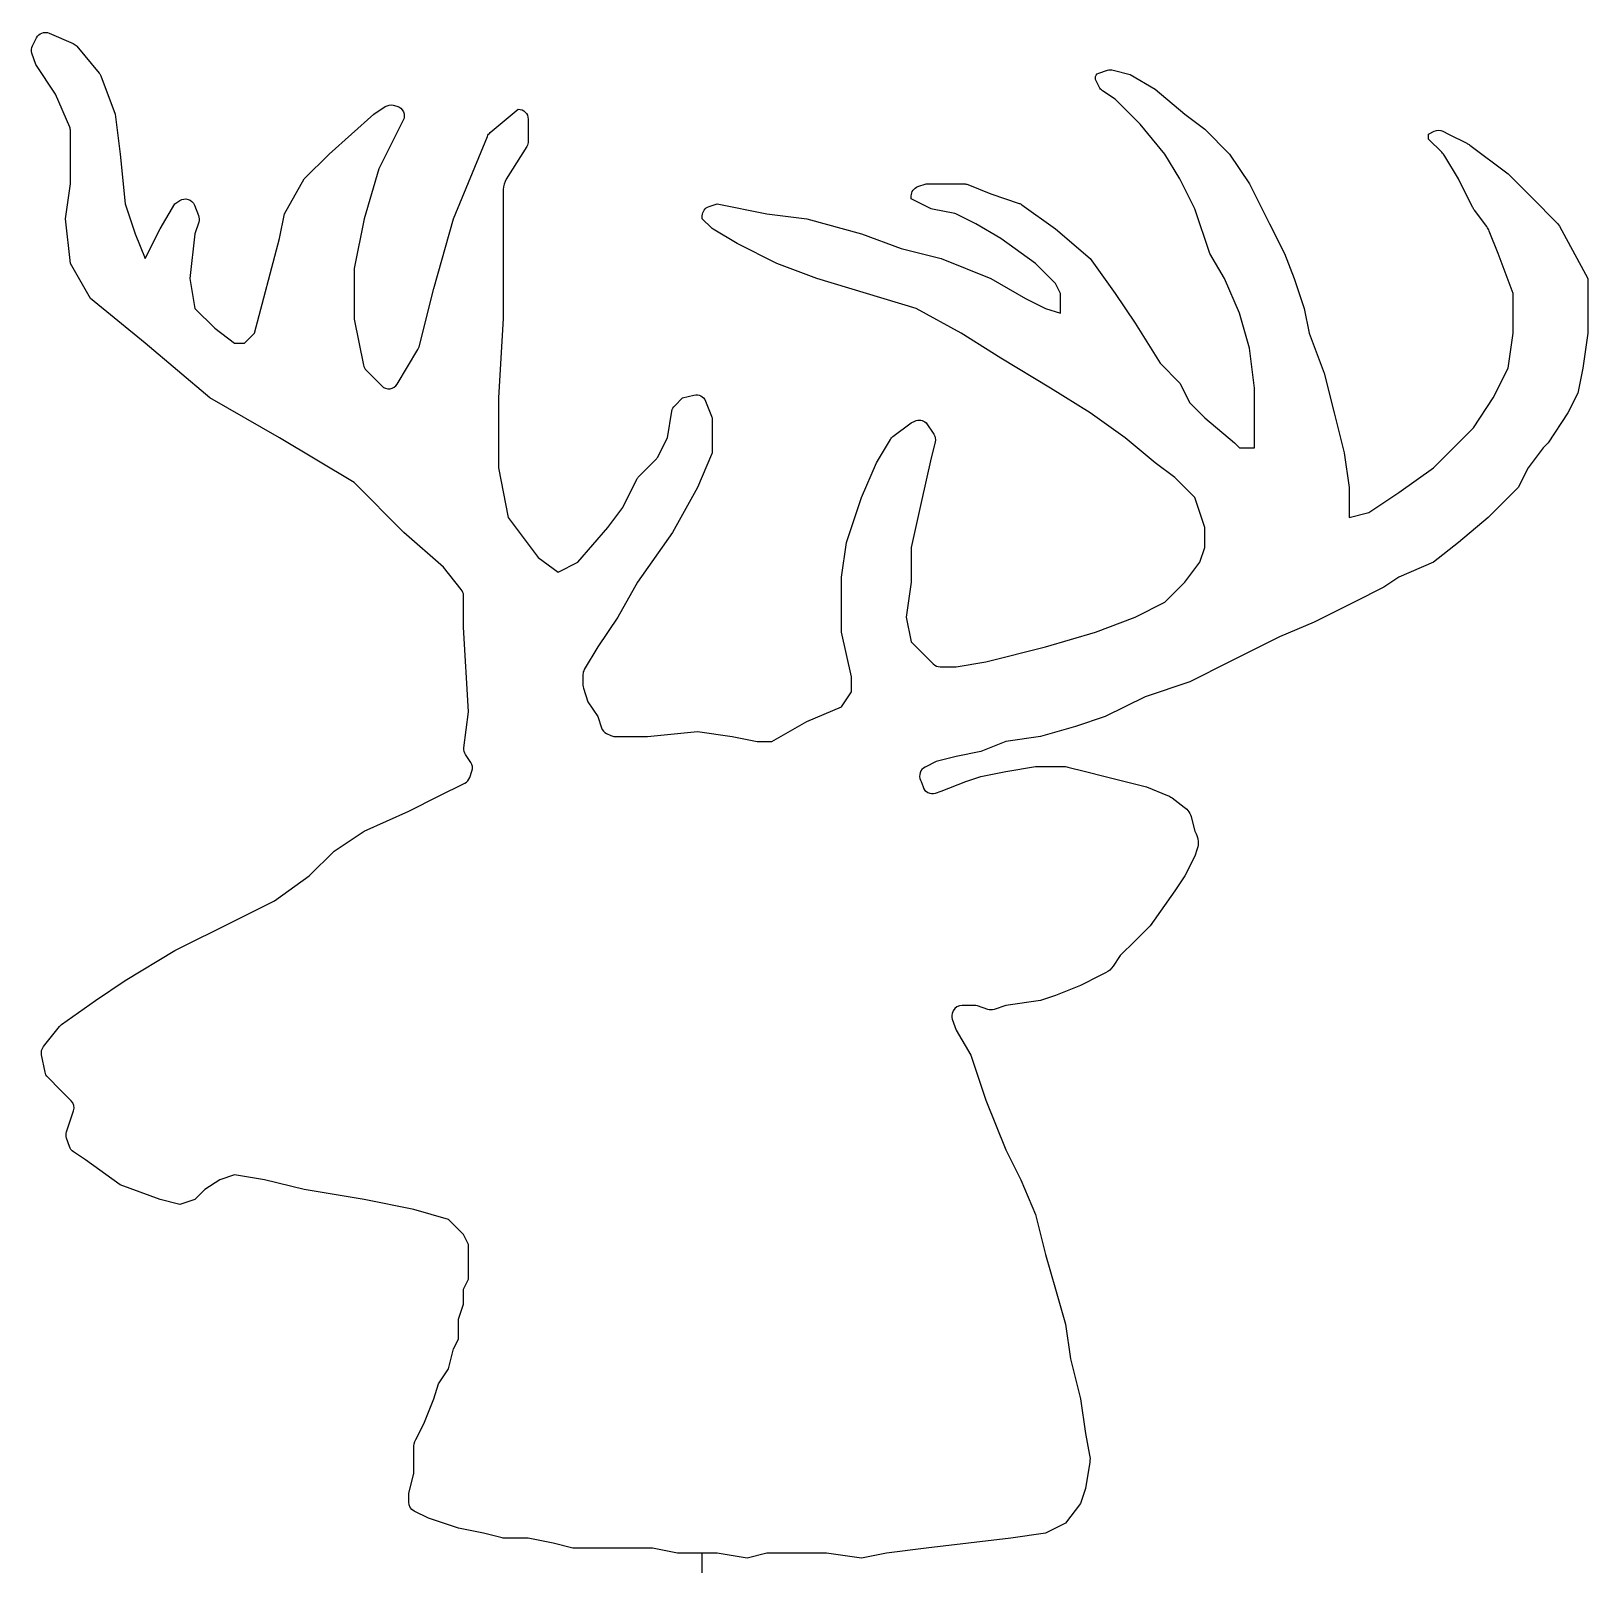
# Model space of a CAD drawing. Extents: x 0 to 17.8, y 0 to 17.6.
import ezdxf

# ---------------------------------------------------------------- set-up
doc = ezdxf.new("R2010")
doc.units = 0
doc.layers.add('CK_LEVEL_1', color=7, linetype='CONTINUOUS')

msp = doc.modelspace()

# ---------------------------------------------------------------- linework, layer by layer
at = {"layer": 'CK_LEVEL_1', "color": 2, "linetype": 'CONTINUOUS'}
for p, q in [((0.012098, 17.41275), (0.057098, 17.50275)), ((0.201998, 17.555851), (0.476948, 17.43795)), ((0.518798, 17.406898), (0.773048, 17.101799)), ((0.048098, 17.20035), (0.005798, 17.326349)), ((0.274898, 16.859701), (0.048098, 17.200352)), ((0.792398, 17.068951), (0.955748, 16.63245)), ((12.134645, 17.0298), (12.134645, 17.046)), ((12.172895, 17.099548), (12.273696, 17.133299)), ((12.336698, 17.13555), (12.531546, 17.0865)), ((12.531546, 17.0865), (12.815496, 16.916401)), ((12.177847, 16.942951), (12.134646, 17.0298)), ((12.361446, 16.802999), (12.216095, 16.899752)), ((12.815496, 16.916401), (13.155697, 16.63245)), ((0.435998, 16.4835), (0.274898, 16.859701)), ((3.906398, 16.63245), (4.035548, 16.718401)), ((4.125098, 16.73415), (4.167848, 16.723351)), ((12.645397, 16.519049), (12.361446, 16.802999)), ((0.955748, 16.63245), (1.012448, 16.1784)), ((3.395647, 16.1784), (3.906397, 16.63245)), ((4.240748, 16.563601), (3.963098, 16.007851)), ((5.232998, 16.423201), (5.552049, 16.68915)), ((5.665448, 16.576651), (5.665448, 16.324202)), ((12.928898, 16.1784), (12.645398, 16.519049)), ((13.155697, 16.63245), (13.382946, 16.462349)), ((0.444998, 15.837751), (0.444998, 16.43895)), ((4.814497, 15.440399), (5.201048, 16.379549)), ((13.382947, 16.462349), (13.666447, 16.1784)), ((16.086544, 16.1982), (15.936245, 16.348499)), ((15.936247, 16.405199), (15.999697, 16.437149)), ((15.936247, 16.348499), (15.936247, 16.405201)), ((16.100046, 16.437149), (16.163498, 16.405199)), ((16.163498, 16.405199), (16.372295, 16.300798)), ((1.012448, 16.1784), (1.069148, 15.6105)), ((3.112148, 15.894451), (3.395648, 16.1784)), ((5.648798, 16.264799), (5.416149, 15.8931)), ((13.098997, 15.894451), (12.928898, 16.1784)), ((13.666447, 16.1784), (13.893696, 15.837751)), ((16.406498, 16.27965), (16.844349, 15.95115)), ((3.963098, 16.007851), (3.792998, 15.4404)), ((16.276897, 15.894451), (16.120749, 16.154551)), ((0.388298, 15.440399), (0.444998, 15.83775)), ((2.885348, 15.497101), (3.112148, 15.894451)), ((10.111897, 15.8067), (10.205047, 15.83775)), ((10.205046, 15.837751), (10.637496, 15.837751)), ((10.679346, 15.829649), (10.942597, 15.723899)), ((13.269098, 15.553801), (13.098997, 15.894451)), ((13.893696, 15.837751), (14.120496, 15.3837)), ((16.437998, 15.5718), (16.276897, 15.894451)), ((16.844349, 15.951151), (17.12785, 15.667202)), ((1.636598, 15.6105), (1.691048, 15.646951)), ((5.381948, 15.773399), (5.381948, 15.383699)), ((10.034946, 15.6672), (10.034946, 15.70005)), ((10.248697, 15.560551), (10.034947, 15.667201)), ((10.942598, 15.7239), (11.267047, 15.6159)), ((17.127846, 15.6672), (17.388845, 15.406651)), ((1.069148, 15.6105), (1.182998, 15.26985)), ((1.466498, 15.326551), (1.636598, 15.6105)), ((1.858448, 15.595201), (1.905248, 15.478651)), ((2.828198, 15.213148), (2.885348, 15.4971)), ((7.651748, 15.440399), (7.651748, 15.472799)), ((7.728698, 15.579453), (7.821848, 15.610502)), ((7.821848, 15.6105), (8.389297, 15.497101)), ((8.389297, 15.497101), (8.843348, 15.4404)), ((10.530847, 15.50025), (10.277046, 15.55065)), ((10.772497, 15.383699), (10.559197, 15.490351)), ((11.297197, 15.600601), (11.680597, 15.326551)), ((13.439647, 15.043049), (13.269098, 15.5538)), ((16.599546, 15.350401), (16.459146, 15.537601)), ((0.444998, 14.929201), (0.388298, 15.440401)), ((1.296398, 14.986349), (1.466498, 15.32655)), ((1.907498, 15.401701), (1.863848, 15.26985)), ((3.792998, 15.440399), (3.679598, 14.872499)), ((4.587698, 14.64525), (4.814498, 15.4404)), ((5.381948, 15.383699), (5.381948, 14.304599)), ((7.755249, 15.336451), (7.651749, 15.4404)), ((8.048648, 15.156448), (7.776848, 15.319799)), ((8.843348, 15.440399), (9.467498, 15.26985)), ((11.056447, 15.213148), (10.772496, 15.383699)), ((11.680596, 15.326551), (12.077496, 14.986351)), ((14.120497, 15.383699), (14.290597, 15.043049)), ((16.730946, 15.043049), (16.628345, 15.299099)), ((17.427097, 15.355801), (17.752447, 14.7591)), ((1.182998, 15.26985), (1.296398, 14.98635)), ((1.863848, 15.26985), (1.806698, 14.7591)), ((2.544698, 14.134499), (2.828197, 15.213149)), ((8.502697, 14.929201), (8.048647, 15.15645)), ((9.467497, 15.26985), (9.921545, 15.099751)), ((9.921546, 15.099751), (10.375147, 14.98635)), ((11.453346, 14.929201), (11.056447, 15.21315)), ((0.672248, 14.531851), (0.444998, 14.929199)), ((8.956748, 14.759102), (8.502698, 14.929201)), ((10.375146, 14.986349), (10.942597, 14.7591)), ((11.680596, 14.7024), (11.453345, 14.9292)), ((12.077497, 14.986349), (12.361447, 14.58855)), ((13.609747, 14.759102), (13.439647, 15.043051)), ((14.290596, 15.043049), (14.403996, 14.7591)), ((16.901047, 14.588551), (16.730946, 15.04305)), ((1.806698, 14.759102), (1.863848, 14.418451)), ((3.679598, 14.872501), (3.679598, 14.315851)), ((9.524197, 14.588551), (8.956747, 14.7591)), ((10.942598, 14.759102), (11.339947, 14.531853)), ((13.779847, 14.36175), (13.609747, 14.759101)), ((14.403996, 14.759102), (14.517847, 14.418451)), ((17.752445, 14.759102), (17.752445, 14.418451)), ((4.421198, 13.9806), (4.587698, 14.64525)), ((10.091646, 14.418451), (9.524196, 14.588552)), ((11.737295, 14.588551), (11.680596, 14.702399)), ((11.737295, 14.475151), (11.737295, 14.588552)), ((12.361446, 14.588551), (12.588246, 14.247899)), ((16.901047, 14.134499), (16.901047, 14.588551)), ((1.296398, 14.021101), (0.672248, 14.531852)), ((1.863848, 14.418451), (2.090648, 14.1912)), ((10.602398, 14.134499), (10.091647, 14.41845)), ((11.339947, 14.531851), (11.567196, 14.41845)), ((11.567196, 14.418451), (11.737295, 14.361751)), ((11.737295, 14.36175), (11.737295, 14.47515)), ((14.517849, 14.418451), (14.574549, 14.1345)), ((17.752445, 14.418451), (17.752445, 14.1345)), ((3.681848, 14.293798), (3.786248, 13.769999)), ((5.381948, 14.3046), (5.325248, 13.396501)), ((12.588247, 14.2479), (12.872196, 13.793852)), ((13.893696, 13.963949), (13.779847, 14.361749)), ((2.090647, 14.1912), (2.317448, 14.021101)), ((2.431298, 14.021101), (2.544698, 14.1345)), ((11.056447, 13.85055), (10.602397, 14.134499)), ((14.574549, 14.134499), (14.744648, 13.68045)), ((16.844349, 13.73715), (16.901049, 14.134499)), ((17.752445, 14.134499), (17.695295, 13.73715)), ((2.033948, 13.3965), (1.296398, 14.0211)), ((2.317448, 14.021101), (2.431298, 14.021101)), ((4.172348, 13.555801), (4.408598, 13.950001)), ((11.623897, 13.509901), (11.056446, 13.85055)), ((13.950397, 13.509901), (13.893697, 13.963951)), ((3.817298, 13.712399), (3.995948, 13.53375)), ((12.872196, 13.79385), (13.098996, 13.566599)), ((14.744648, 13.68045), (14.8585, 13.225951)), ((16.673794, 13.3965), (16.844345, 13.73715)), ((17.695297, 13.73715), (17.638597, 13.453201)), ((12.077497, 13.22595), (11.623898, 13.509899)), ((13.098997, 13.566601), (13.212399, 13.339801)), ((13.950397, 13.055851), (13.950397, 13.509901)), ((2.828198, 12.941999), (2.033948, 13.3965)), ((5.325248, 13.3965), (5.325248, 12.60135)), ((7.336749, 13.3083), (7.424948, 13.3965)), ((7.424948, 13.3965), (7.556348, 13.42935)), ((7.688199, 13.361851), (7.757049, 13.18905)), ((13.212399, 13.3398), (13.382947, 13.169251)), ((16.446995, 13.055851), (16.673794, 13.3965)), ((17.638597, 13.453201), (17.525196, 13.225952)), ((7.254398, 12.941999), (7.305248, 13.247101)), ((7.765148, 13.14765), (7.765148, 12.79485)), ((12.474848, 12.941999), (12.077497, 13.225951)), ((13.382947, 13.16925), (13.723146, 12.885299)), ((14.858497, 13.22595), (14.971445, 12.771898)), ((17.525196, 13.22595), (17.298397, 12.885299)), ((9.825696, 12.9555), (10.034946, 13.112551)), ((10.034946, 13.112551), (10.075897, 13.1328)), ((10.205046, 13.112551), (10.291446, 12.9834)), ((13.950397, 12.8286), (13.950397, 13.055851)), ((15.992947, 12.601351), (16.446997, 13.055851)), ((3.679598, 12.431252), (2.828198, 12.941999)), ((7.149098, 12.731401), (7.254398, 12.942001)), ((9.637597, 12.658499), (9.796446, 12.923099)), ((10.306747, 12.8943), (10.261747, 12.7152)), ((12.815496, 12.658499), (12.474848, 12.941998)), ((13.723146, 12.8853), (13.779847, 12.8286)), ((13.779847, 12.8286), (13.950397, 12.8286)), ((17.241245, 12.8286), (17.071144, 12.601351)), ((17.298397, 12.8853), (17.241247, 12.8286)), ((6.926798, 12.500998), (7.127947, 12.702149)), ((7.756149, 12.75075), (7.595049, 12.37455)), ((9.467497, 12.2607), (9.637597, 12.6585)), ((10.261746, 12.7152), (10.148346, 12.204)), ((13.042295, 12.487951), (12.815496, 12.6585)), ((14.971447, 12.771898), (15.028597, 12.37455)), ((4.247048, 11.86335), (3.679598, 12.431251)), ((5.325248, 12.601351), (5.438648, 12.033899)), ((6.743648, 12.147299), (6.905648, 12.471749)), ((13.269098, 12.2607), (13.042296, 12.487951)), ((15.596046, 12.317852), (15.992946, 12.601352)), ((17.071148, 12.601351), (16.957748, 12.374551)), ((7.595048, 12.374552), (7.311098, 11.863352)), ((9.297398, 11.749949), (9.467497, 12.260699)), ((13.326247, 12.090599), (13.269098, 12.260699)), ((15.028596, 12.374552), (15.028596, 12.0339)), ((15.255398, 12.090599), (15.596048, 12.31785)), ((16.957748, 12.374552), (16.617098, 12.0339)), ((6.573548, 11.92005), (6.743648, 12.147299)), ((10.148346, 12.204), (10.034946, 11.69325)), ((13.382947, 11.92005), (13.326247, 12.090599)), ((15.028596, 12.033899), (15.255396, 12.0906)), ((5.438649, 12.033899), (5.779298, 11.5794)), ((6.232898, 11.522699), (6.573548, 11.92005)), ((13.382947, 11.69325), (13.382947, 11.92005)), ((16.617096, 12.033899), (16.276896, 11.74995)), ((4.701098, 11.466), (4.247048, 11.863351)), ((7.311099, 11.86335), (6.914198, 11.295899)), ((9.240248, 11.3526), (9.297398, 11.749949)), ((16.276897, 11.749949), (15.992947, 11.522699)), ((5.779298, 11.579399), (6.006098, 11.4093)), ((10.034946, 11.69325), (10.034946, 11.295899)), ((13.326247, 11.522699), (13.382947, 11.693249)), ((4.903149, 11.2131), (4.701098, 11.466)), ((6.006098, 11.4093), (6.232897, 11.522699)), ((13.155697, 11.2959), (13.326246, 11.5227)), ((15.992947, 11.522699), (15.596047, 11.3526)), ((6.914198, 11.2959), (6.686947, 10.898552)), ((9.240248, 11.125351), (9.240248, 11.3526)), ((10.034946, 11.2959), (9.978247, 10.898552)), ((12.928898, 11.068651), (13.155698, 11.2959)), ((15.425497, 11.239201), (15.085297, 11.068651)), ((15.596046, 11.3526), (15.425497, 11.2392)), ((4.927898, 10.784699), (4.927898, 11.1429)), ((9.240248, 10.727999), (9.240248, 11.125351)), ((12.588247, 10.898552), (12.928898, 11.068651)), ((15.085296, 11.068651), (14.631246, 10.841402)), ((6.686947, 10.898552), (6.460148, 10.5579)), ((9.978247, 10.898552), (10.034946, 10.6146)), ((12.134645, 10.727999), (12.588246, 10.898551)), ((14.631248, 10.841401), (14.233898, 10.6713)), ((4.984599, 9.81945), (4.927898, 10.7847)), ((9.354097, 10.217251), (9.240248, 10.727999)), ((11.567196, 10.557899), (12.134645, 10.727999)), ((14.233896, 10.671299), (13.666446, 10.38735)), ((6.460148, 10.557899), (6.305798, 10.30005)), ((10.034946, 10.614599), (10.148346, 10.500751)), ((10.148346, 10.50075), (10.285597, 10.363499)), ((10.885899, 10.38735), (11.567197, 10.557899)), ((10.365248, 10.33065), (10.545697, 10.33065)), ((10.545697, 10.33065), (10.885899, 10.38735)), ((13.666447, 10.38735), (13.212399, 10.16055)), ((6.290049, 10.2429), (6.290049, 10.121851)), ((9.354097, 10.0467), (9.354097, 10.217251)), ((13.212399, 10.160549), (12.702098, 9.99)), ((6.295898, 10.085851), (6.346748, 9.933301)), ((9.240248, 9.8766), (9.354097, 10.046701)), ((12.702097, 9.99), (12.248047, 9.762751)), ((4.933299, 9.407249), (4.984599, 9.819449)), ((6.346748, 9.9333), (6.460148, 9.762751)), ((8.843348, 9.70605), (9.240248, 9.8766)), ((6.460148, 9.762751), (6.501998, 9.63675)), ((7.027598, 9.535951), (7.595049, 9.592649)), ((7.595048, 9.592649), (7.992397, 9.53595)), ((8.445997, 9.4788), (8.843348, 9.706049)), ((11.907397, 9.64935), (11.510046, 9.535951)), ((12.248047, 9.762751), (11.907396, 9.64935)), ((6.558698, 9.571499), (6.606848, 9.547648)), ((6.656797, 9.535951), (7.027598, 9.535951)), ((7.992398, 9.535951), (8.275898, 9.4788)), ((8.275898, 9.4788), (8.445998, 9.4788)), ((11.113147, 9.4788), (10.829196, 9.365399)), ((11.510046, 9.535951), (11.113147, 9.4788)), ((5.010698, 9.24075), (4.951298, 9.330299)), ((10.318446, 9.251999), (10.191996, 9.18855)), ((10.545697, 9.308699), (10.318447, 9.251999)), ((10.829197, 9.365398), (10.545697, 9.308699)), ((4.999448, 9.069751), (5.024199, 9.1431)), ((10.659098, 9.024752), (10.829197, 9.08145)), ((10.829197, 9.08145), (11.113148, 9.138149)), ((11.113147, 9.138149), (11.453346, 9.195299)), ((11.453346, 9.195299), (11.766096, 9.195299)), ((11.821446, 9.188101), (12.021246, 9.13815)), ((12.021246, 9.138149), (12.248047, 9.08145)), ((12.248047, 9.08145), (12.474847, 9.024751)), ((4.644398, 8.854649), (4.942299, 9.003599)), ((10.142046, 9.0378), (10.148346, 9.024752)), ((10.148346, 9.024752), (10.169497, 8.961301)), ((10.311698, 8.8902), (10.375147, 8.911349)), ((10.375146, 8.911349), (10.659097, 9.024751)), ((12.474848, 9.024752), (12.687247, 8.971651)), ((12.716497, 8.9622), (12.958146, 8.86545)), ((4.303748, 8.684099), (4.644398, 8.854649)), ((13.009446, 8.836649), (13.148499, 8.732248)), ((3.792998, 8.457299), (4.303748, 8.684099)), ((13.232197, 8.606699), (13.269097, 8.457299)), ((3.452798, 8.230049), (3.792998, 8.457299)), ((13.269098, 8.457299), (13.284399, 8.42715)), ((3.168847, 7.9461), (3.452797, 8.230049)), ((13.269098, 8.173349), (13.155698, 7.9461)), ((13.296997, 8.255699), (13.269098, 8.173349)), ((2.771498, 7.662149), (3.168848, 7.946099)), ((13.155697, 7.9461), (13.042295, 7.776)), ((2.317448, 7.435349), (2.771498, 7.66215)), ((13.042295, 7.776), (12.758796, 7.37865)), ((1.636598, 7.0947), (2.317448, 7.435349)), ((12.758796, 7.37865), (12.588247, 7.2081)), ((12.588247, 7.2081), (12.418147, 7.038)), ((1.069148, 6.75405), (1.636598, 7.0947)), ((12.418146, 7.037999), (12.338047, 6.917399)), ((0.728947, 6.5268), (1.069148, 6.75405)), ((12.191347, 6.81075), (11.964098, 6.69735)), ((12.251198, 6.8409), (12.191347, 6.81075)), ((11.680596, 6.5835), (11.510045, 6.5268)), ((11.964097, 6.69735), (11.680597, 6.583499)), ((0.344198, 6.25185), (0.728948, 6.5268)), ((10.514647, 6.407549), (10.509697, 6.39855)), ((10.754498, 6.4701), (10.614998, 6.4701)), ((10.906598, 6.425099), (10.790047, 6.46425)), ((11.113147, 6.4701), (10.979047, 6.4251)), ((11.510046, 6.5268), (11.113147, 6.4701)), ((0.137198, 5.999849), (0.321698, 6.2307)), ((10.503397, 6.31215), (10.545696, 6.18615)), ((10.545697, 6.18615), (10.715796, 5.9022)), ((0.154748, 5.70915), (0.114698, 5.90805)), ((10.715796, 5.9022), (10.885899, 5.39145)), ((0.331598, 5.504849), (0.184898, 5.65155)), ((0.453099, 5.38335), (0.331599, 5.50485)), ((10.885899, 5.39145), (11.113147, 4.82355)), ((0.399998, 5.02875), (0.479648, 5.2686)), ((0.432848, 4.8609), (0.400448, 4.9581)), ((0.615098, 4.71015), (0.477848, 4.80195)), ((11.113147, 4.82355), (11.283247, 4.4829)), ((1.012448, 4.4262), (0.615098, 4.71015)), ((2.147347, 4.4829), (1.977247, 4.3695)), ((2.317448, 4.5396), (2.147348, 4.4829)), ((2.658098, 4.4829), (2.317448, 4.5396)), ((3.112148, 4.3695), (2.658097, 4.4829)), ((11.283247, 4.4829), (11.453346, 4.08555)), ((1.466498, 4.25565), (1.012448, 4.4262)), ((1.977247, 4.3695), (1.863847, 4.255651)), ((3.792998, 4.25565), (3.112148, 4.3695)), ((1.693298, 4.19895), (1.466498, 4.25565)), ((1.863848, 4.25565), (1.693298, 4.19895)), ((4.360448, 4.14225), (3.792998, 4.25565)), ((4.757798, 4.02885), (4.360448, 4.14225)), ((11.453346, 4.08555), (11.567196, 3.6315)), ((4.927898, 3.8583), (4.757798, 4.02885)), ((4.984599, 3.7449), (4.927898, 3.8583)), ((4.984599, 3.51765), (4.984599, 3.7449)), ((11.567196, 3.6315), (11.680596, 3.2337)), ((4.984599, 3.34755), (4.984599, 3.51765)), ((4.927898, 3.2337), (4.984599, 3.34755)), ((4.927898, 3.1203), (4.927898, 3.2337)), ((11.680596, 3.2337), (11.793996, 2.83635)), ((4.871198, 2.8935), (4.927898, 3.0636)), ((4.927898, 3.0636), (4.927898, 3.1203)), ((4.871198, 2.77965), (4.871198, 2.8935)), ((4.814497, 2.55285), (4.871198, 2.66625)), ((4.871198, 2.66625), (4.871198, 2.77965)), ((11.793996, 2.83635), (11.850696, 2.439)), ((4.757798, 2.3256), (4.814497, 2.55285)), ((4.644398, 2.15505), (4.757798, 2.3256)), ((11.850697, 2.439), (11.964097, 1.98495)), ((4.587698, 1.98495), (4.644398, 2.15505)), ((4.473848, 1.701), (4.587698, 1.98495)), ((11.964097, 1.98495), (12.021246, 1.5876)), ((4.384298, 1.5219), (4.473848, 1.701)), ((4.360448, 1.14705), (4.360448, 1.42065)), ((12.021246, 1.5876), (12.069846, 1.3437)), ((12.071197, 1.26315), (12.021246, 0.963)), ((4.303748, 0.9063), (4.357298, 1.12005)), ((4.303748, 0.8055), (4.303748, 0.9063)), ((12.021246, 0.963), (11.964097, 0.79245)), ((11.964097, 0.79245), (11.793997, 0.56565)), ((4.530548, 0.62235), (4.366298, 0.7047)), ((4.871198, 0.5085), (4.530548, 0.62235)), ((11.793996, 0.56565), (11.566746, 0.4518)), ((5.155148, 0.4518), (4.871198, 0.5085)), ((5.354498, 0.40185), (5.155148, 0.4518)), ((5.665448, 0.3951), (5.409398, 0.3951)), ((5.949398, 0.3384), (5.665448, 0.3951)), ((11.169847, 0.3951), (10.205046, 0.2817)), ((11.566748, 0.4518), (11.169848, 0.3951)), ((6.176198, 0.2817), (5.949398, 0.3384)), ((6.403448, 0.2817), (6.176198, 0.2817)), ((6.686947, 0.2817), (6.403448, 0.2817)), ((6.914198, 0.2817), (6.686947, 0.2817)), ((7.084298, 0.2817), (6.914198, 0.2817)), ((7.367798, 0.225), (7.084298, 0.2817)), ((7.651748, 0.225), (7.367798, 0.225)), ((7.651748, 0), (7.651748, 0.225)), ((7.821848, 0.225), (7.651749, 0.225)), ((8.162498, 0.16785), (7.821849, 0.225)), ((8.389297, 0.225), (8.162498, 0.16785)), ((8.673247, 0.225), (8.389297, 0.225)), ((9.070148, 0.225), (8.673247, 0.225)), ((9.467497, 0.16785), (9.070147, 0.225)), ((9.751447, 0.225), (9.467497, 0.16785)), ((10.205046, 0.2817), (9.751446, 0.225))]:
    msp.add_line(p, q, dxfattribs=at)
at = {"layer": 'CK_LEVEL_1', "color": 2, "linetype": 'CONTINUOUS', "extrusion": (0, 0, -1)}
for centre, radius, start, end in [((-0.157718, 17.452433), 0.1125, 26.568695, 113.178729), ((-0.1125, 17.362001), 0.1125, 341.525593, 386.815593), ((-0.43266, 17.334536), 0.112499, 113.182608, 139.966262), ((-0.687191, 17.029102), 0.112501, 139.744292, 159.255413), ((-12.190895, 17.046257), 0.05625, 359.737201, 431.338289), ((-12.309052, 17.026499), 0.1125, 71.683426, 104.225727), ((-12.278383, 16.993435), 0.1125, 303.618734, 333.337238), ((-4.098147, 16.624926), 0.1125, 56.190291, 103.860841), ((-4.140307, 16.614275), 0.1125, 104.170512, 206.772088), ((-5.552948, 16.576653), 0.1125, 89.541627, 180.002546), ((-5.305141, 16.336876), 0.1125, 22.291212, 50.113375), ((-16.049871, 16.336458), 0.112501, 63.513299, 116.487156), ((-5.552949, 16.323698), 0.1125, 179.744842, 211.570367), ((-16.271526, 16.099627), 0.225, 116.606618, 126.860628), ((-10.147448, 15.699965), 0.1125, 0.04329, 71.578741), ((-10.637427, 15.72525), 0.1125, 90.035141, 111.876785), ((-1.753903, 15.553648), 0.1125, 56.033216, 158.323901), ((-1.800707, 15.437086), 0.1125, 158.317754, 198.33268), ((-7.764248, 15.472713), 0.112501, 0.04329, 71.578902), ((-10.299627, 15.660862), 0.1125, 281.579114, 296.918315), ((-11.231793, 15.509068), 0.1125, 108.262943, 125.547447), ((-16.639172, 15.672565), 0.225, 323.141205, 333.394293), ((-7.834224, 15.416569), 0.1125, 300.664429, 314.588372), ((-17.229607, 15.247055), 0.22545, 134.935666, 151.160915), ((-7.583683, 13.320221), 0.1125, 75.93757, 158.282288), ((-7.416231, 13.228683), 0.112501, 9.422552, 45.048257), ((-7.652648, 13.147133), 0.1125, 158.12435, 179.736694), ((-10.126288, 13.032217), 0.112501, 63.390079, 134.432434), ((-10.197564, 12.921415), 0.1125, 146.565319, 193.946319), ((-7.652647, 12.79484), 0.112501, 179.995416, 203.073805), ((-9.89299, 12.865345), 0.1125, 30.888466, 53.261093), ((-7.006206, 12.421309), 0.1125, 26.638847, 45.101195), ((-5.044862, 9.392766), 0.1125, 326.271088, 367.39665), ((-11.764971, 8.970303), 0.225, 90.28648, 104.536701), ((-12.632862, 8.753321), 0.225, 103.987576, 111.821223), ((-12.874594, 8.656538), 0.224999, 111.798147, 126.822584), ((-13.013973, 8.551893), 0.225, 126.718535, 165.901934), ((-13.083323, 8.326185), 0.225, 153.337807, 198.256501), ((-12.150906, 7.042312), 0.225001, 213.721991, 243.529243), ((-10.942822, 6.531608), 0.112501, 251.216692, 288.783791), ((-0.409271, 6.160079), 0.112501, 38.88355, 54.660301), ((-0.225587, 5.929528), 0.11295, 349.038162, 398.505246), ((-0.265243, 5.730297), 0.1125, 315.575852, 349.166006), ((-0.507031, 4.994105), 0.1125, 341.334422, 377.936001), ((-0.539395, 4.895582), 0.11205, 303.317786, 341.969469), ((-4.585448, 1.421084), 0.225, 359.889483, 386.619942), ((-11.84873, 1.299709), 0.22545, 168.747983, 189.332302), ((-4.416247, 0.805503), 0.1125, 296.358923, 359.998472), ((-5.409197, 0.6201), 0.225, 269.948816, 284.069965)]:
    msp.add_arc(centre, radius, start, end, dxfattribs=at)
at = {"layer": 'CK_LEVEL_1', "color": 2, "linetype": 'CONTINUOUS'}
for centre, radius, start, end in [((0.332499, 16.439407), 0.1125, 359.76776, 383.075141), ((15.927887, 16.038664), 0.225, 31.001314, 45.158276), ((5.606947, 15.773849), 0.224999, 147.994266, 180.114337), ((10.508115, 15.389612), 0.11295, 63.112811, 78.390025), ((16.419434, 15.215551), 0.225, 21.797579, 36.821871), ((3.792097, 14.316189), 0.112501, 180.173669, 191.47973), ((4.312423, 14.007494), 0.11205, 329.128322, 346.112454), ((3.89652, 13.792274), 0.1125, 191.420001, 225.234803), ((4.075594, 13.613203), 0.1125, 224.930135, 329.320285), ((7.048541, 12.781841), 0.112499, 314.897724, 333.360925), ((4.815399, 11.142699), 0.1125, 0.102368, 38.739347), ((6.402548, 10.242642), 0.112499, 149.316617, 179.868601), ((10.365046, 10.44315), 0.1125, 225.072745, 270.102368), ((6.402548, 10.121655), 0.1125, 179.900178, 198.558155), ((6.608749, 9.672253), 0.1125, 198.395974, 243.583223), ((6.656801, 9.648451), 0.1125, 243.638799, 269.997963), ((4.917274, 9.178076), 0.1125, 341.886192, 393.855616), ((4.892431, 9.104444), 0.1125, 296.312689, 342.038232), ((10.24267, 9.088109), 0.1125, 116.771634, 206.56414), ((10.276199, 8.996952), 0.1125, 198.476018, 288.39388), ((10.610586, 6.347764), 0.11295, 153.279778, 198.379446), ((10.61545, 6.357601), 0.1125, 90.230712, 153.641303), ((10.75424, 6.3576), 0.112499, 71.441362, 89.86911), ((0.372985, 5.304368), 0.1125, 341.461816, 404.592693), ((4.247949, 1.146491), 0.1125, 346.406587, 360.284697)]:
    msp.add_arc(centre, radius, start, end, dxfattribs=at)

doc.saveas('drawing.dxf')
